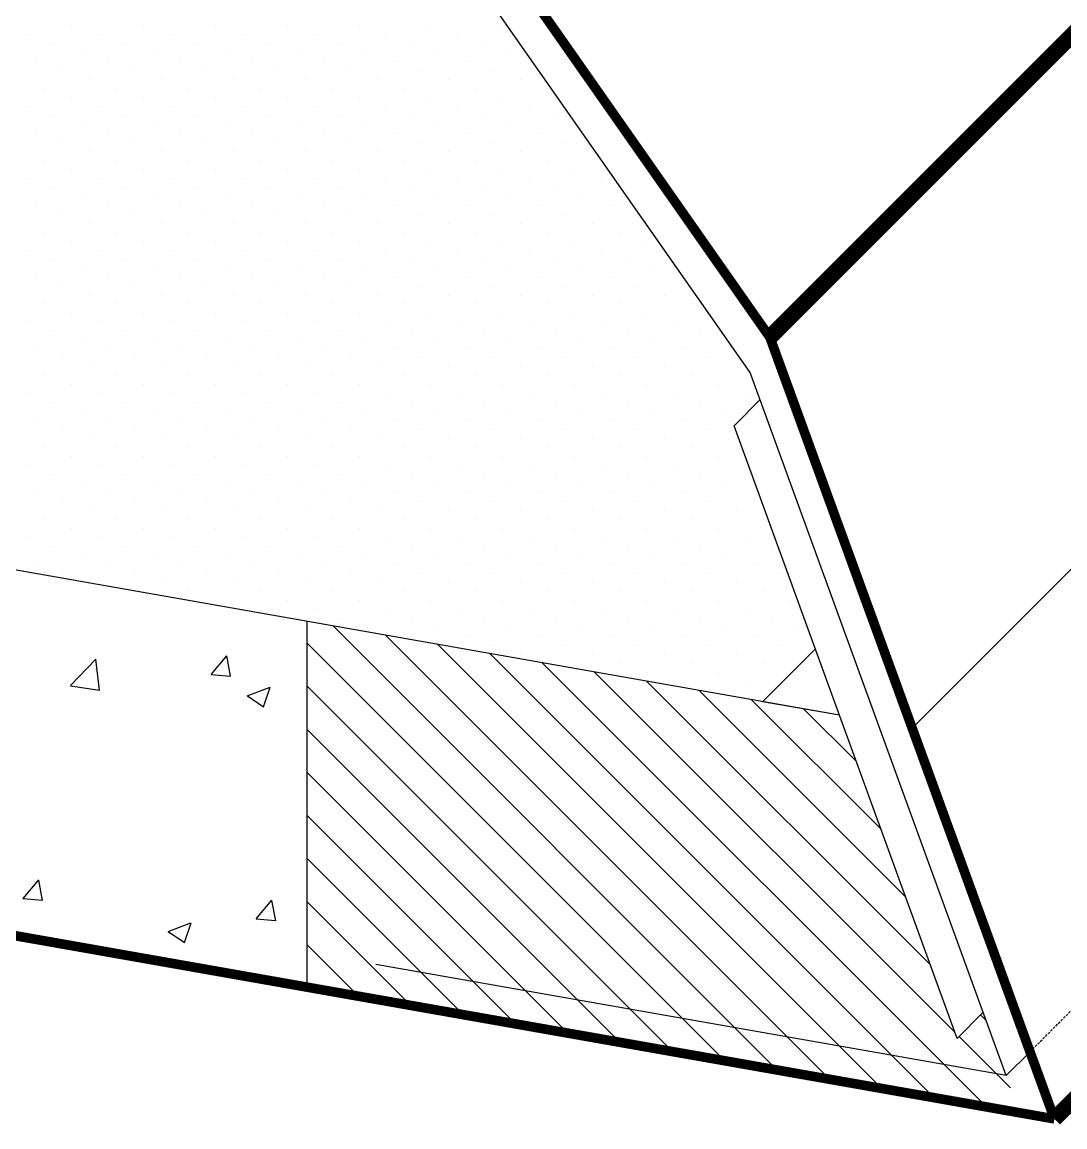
# Model space of a CAD drawing. Header units: millimetres. Extents: x -2888 to 18917, y -816 to 5133.
# Drawn here: x 17573.2 to 17680.7, y 2931.9 to 3045.8 of the extents above; entities that cross this region are included whole.
import ezdxf

# ---------------------------------------------------------------- set-up
doc = ezdxf.new("R2010")
doc.units = ezdxf.units.MM
doc.linetypes.add('NASCOSTA', pattern=[0.375, 0.25, -0.125])
doc.layers.add('GRI_R_254', color=254, linetype='Continuous')
doc.layers.add('SCRITTE', color=1, linetype='Continuous')

# ---------------------------------------------------------------- blocks, each defined once
blk = doc.blocks.new('*X48')
at = {"color": 0}
for p, q in [((39.892, 75.8691), (39.892, 75.8691)), ((40.0042, 75.8691), (40.0042, 75.8691)), ((40.1165, 75.8691), (40.1165, 75.8691)), ((40.2287, 75.8691), (40.2287, 75.8691)), ((40.341, 75.8691), (40.341, 75.8691)), ((40.4532, 75.8691), (40.4532, 75.8691)), ((40.5655, 75.8691), (40.5655, 75.8691)), ((39.8218, 75.8551), (39.8218, 75.8551)), ((39.8639, 75.8411), (39.8639, 75.8411)), ((39.9341, 75.8551), (39.9341, 75.8551)), ((39.9762, 75.8411), (39.9762, 75.8411)), ((40.0463, 75.8551), (40.0463, 75.8551)), ((40.0884, 75.8411), (40.0884, 75.8411)), ((40.1586, 75.8551), (40.1586, 75.8551)), ((40.2007, 75.8411), (40.2007, 75.8411)), ((40.2708, 75.8551), (40.2708, 75.8551)), ((40.3129, 75.8411), (40.3129, 75.8411)), ((40.3831, 75.8551), (40.3831, 75.8551)), ((40.4252, 75.8411), (40.4252, 75.8411)), ((40.4953, 75.8551), (40.4953, 75.8551)), ((40.5374, 75.8411), (40.5374, 75.8411)), ((39.906, 75.827), (39.906, 75.827)), ((40.0183, 75.827), (40.0183, 75.827)), ((40.1305, 75.827), (40.1305, 75.827)), ((40.2428, 75.827), (40.2428, 75.827)), ((40.355, 75.827), (40.355, 75.827)), ((40.4673, 75.827), (40.4673, 75.827)), ((40.5795, 75.827), (40.5795, 75.827)), ((39.8359, 75.813), (39.8359, 75.813)), ((39.9481, 75.813), (39.9481, 75.813)), ((40.0604, 75.813), (40.0604, 75.813)), ((40.1726, 75.813), (40.1726, 75.813)), ((40.2849, 75.813), (40.2849, 75.813)), ((40.3971, 75.813), (40.3971, 75.813)), ((40.5094, 75.813), (40.5094, 75.813)), ((39.8779, 75.799), (39.8779, 75.799)), ((39.9902, 75.799), (39.9902, 75.799)), ((40.1025, 75.799), (40.1025, 75.799)), ((40.2147, 75.799), (40.2147, 75.799)), ((40.327, 75.799), (40.327, 75.799)), ((40.4392, 75.799), (40.4392, 75.799)), ((40.5515, 75.799), (40.5515, 75.799)), ((39.8499, 75.7709), (39.8499, 75.7709)), ((39.92, 75.7849), (39.92, 75.7849)), ((39.9621, 75.7709), (39.9621, 75.7709)), ((40.0323, 75.7849), (40.0323, 75.7849)), ((40.0744, 75.7709), (40.0744, 75.7709)), ((40.1446, 75.7849), (40.1446, 75.7849)), ((40.1866, 75.7709), (40.1866, 75.7709)), ((40.2568, 75.7849), (40.2568, 75.7849)), ((40.2989, 75.7709), (40.2989, 75.7709)), ((40.3691, 75.7849), (40.3691, 75.7849)), ((40.4112, 75.7709), (40.4112, 75.7709)), ((40.4813, 75.7849), (40.4813, 75.7849)), ((40.5234, 75.7709), (40.5234, 75.7709)), ((40.5936, 75.7849), (40.5936, 75.7849)), ((40.6357, 75.7709), (40.6357, 75.7709)), ((39.892, 75.7569), (39.892, 75.7569)), ((40.0042, 75.7569), (40.0042, 75.7569)), ((40.1165, 75.7569), (40.1165, 75.7569)), ((40.2287, 75.7569), (40.2287, 75.7569)), ((40.341, 75.7569), (40.341, 75.7569)), ((40.4532, 75.7569), (40.4532, 75.7569)), ((40.5655, 75.7569), (40.5655, 75.7569)), ((39.8218, 75.7428), (39.8218, 75.7428)), ((39.9341, 75.7428), (39.9341, 75.7428)), ((40.0463, 75.7428), (40.0463, 75.7428)), ((40.1586, 75.7428), (40.1586, 75.7428)), ((40.2708, 75.7428), (40.2708, 75.7428)), ((40.3831, 75.7428), (40.3831, 75.7428)), ((40.4953, 75.7428), (40.4953, 75.7428)), ((40.6076, 75.7428), (40.6076, 75.7428)), ((39.8639, 75.7288), (39.8639, 75.7288)), ((39.9762, 75.7288), (39.9762, 75.7288)), ((40.0884, 75.7288), (40.0884, 75.7288)), ((40.2007, 75.7288), (40.2007, 75.7288)), ((40.3129, 75.7288), (40.3129, 75.7288)), ((40.4252, 75.7288), (40.4252, 75.7288)), ((40.5374, 75.7288), (40.5374, 75.7288)), ((40.6497, 75.7288), (40.6497, 75.7288)), ((39.8359, 75.7008), (39.8359, 75.7008)), ((39.906, 75.7148), (39.906, 75.7148)), ((39.9481, 75.7008), (39.9481, 75.7008)), ((40.0183, 75.7148), (40.0183, 75.7148)), ((40.0604, 75.7008), (40.0604, 75.7008)), ((40.1305, 75.7148), (40.1305, 75.7148)), ((40.1726, 75.7008), (40.1726, 75.7008)), ((40.2428, 75.7148), (40.2428, 75.7148)), ((40.2849, 75.7008), (40.2849, 75.7008)), ((40.355, 75.7148), (40.355, 75.7148)), ((40.3971, 75.7008), (40.3971, 75.7008)), ((40.4673, 75.7148), (40.4673, 75.7148)), ((40.5094, 75.7008), (40.5094, 75.7008)), ((40.5795, 75.7148), (40.5795, 75.7148)), ((40.6216, 75.7008), (40.6216, 75.7008)), ((39.8779, 75.6867), (39.8779, 75.6867)), ((39.9902, 75.6867), (39.9902, 75.6867)), ((40.1025, 75.6867), (40.1025, 75.6867)), ((40.2147, 75.6867), (40.2147, 75.6867)), ((40.327, 75.6867), (40.327, 75.6867)), ((40.4392, 75.6867), (40.4392, 75.6867)), ((40.5515, 75.6867), (40.5515, 75.6867)), ((40.6637, 75.6867), (40.6637, 75.6867)), ((39.92, 75.6727), (39.92, 75.6727)), ((40.0323, 75.6727), (40.0323, 75.6727)), ((40.1446, 75.6727), (40.1446, 75.6727)), ((40.2568, 75.6727), (40.2568, 75.6727)), ((40.3691, 75.6727), (40.3691, 75.6727)), ((40.4813, 75.6727), (40.4813, 75.6727)), ((40.5936, 75.6727), (40.5936, 75.6727)), ((40.7058, 75.6727), (40.7058, 75.6727)), ((39.8499, 75.6587), (39.8499, 75.6587)), ((39.9621, 75.6587), (39.9621, 75.6587)), ((40.0744, 75.6587), (40.0744, 75.6587)), ((40.1866, 75.6587), (40.1866, 75.6587)), ((40.2989, 75.6587), (40.2989, 75.6587)), ((40.4112, 75.6587), (40.4112, 75.6587)), ((40.5234, 75.6587), (40.5234, 75.6587)), ((40.6357, 75.6587), (40.6357, 75.6587)), ((39.892, 75.6446), (39.892, 75.6446)), ((40.0042, 75.6446), (40.0042, 75.6446)), ((40.1165, 75.6446), (40.1165, 75.6446)), ((40.2287, 75.6446), (40.2287, 75.6446)), ((40.341, 75.6446), (40.341, 75.6446)), ((40.4532, 75.6446), (40.4532, 75.6446)), ((40.5655, 75.6446), (40.5655, 75.6446)), ((40.6778, 75.6446), (40.6778, 75.6446)), ((39.8218, 75.6306), (39.8218, 75.6306)), ((39.8639, 75.6166), (39.8639, 75.6166)), ((39.9341, 75.6306), (39.9341, 75.6306)), ((39.9762, 75.6166), (39.9762, 75.6166)), ((40.0463, 75.6306), (40.0463, 75.6306)), ((40.0884, 75.6166), (40.0884, 75.6166)), ((40.1586, 75.6306), (40.1586, 75.6306)), ((40.2007, 75.6166), (40.2007, 75.6166)), ((40.2708, 75.6306), (40.2708, 75.6306)), ((40.3129, 75.6166), (40.3129, 75.6166)), ((40.3831, 75.6306), (40.3831, 75.6306)), ((40.4252, 75.6166), (40.4252, 75.6166)), ((40.4953, 75.6306), (40.4953, 75.6306)), ((40.5374, 75.6166), (40.5374, 75.6166)), ((40.6076, 75.6306), (40.6076, 75.6306)), ((40.6497, 75.6166), (40.6497, 75.6166)), ((40.7198, 75.6306), (40.7198, 75.6306)), ((39.906, 75.6025), (39.906, 75.6025)), ((40.0183, 75.6025), (40.0183, 75.6025)), ((40.1305, 75.6025), (40.1305, 75.6025)), ((40.2428, 75.6025), (40.2428, 75.6025)), ((40.355, 75.6025), (40.355, 75.6025)), ((40.4673, 75.6025), (40.4673, 75.6025)), ((40.5795, 75.6025), (40.5795, 75.6025)), ((40.6918, 75.6025), (40.6918, 75.6025)), ((39.8359, 75.5885), (39.8359, 75.5885)), ((39.9481, 75.5885), (39.9481, 75.5885)), ((40.0604, 75.5885), (40.0604, 75.5885)), ((40.1726, 75.5885), (40.1726, 75.5885)), ((40.2849, 75.5885), (40.2849, 75.5885)), ((40.3971, 75.5885), (40.3971, 75.5885)), ((40.5094, 75.5885), (40.5094, 75.5885)), ((40.6216, 75.5885), (40.6216, 75.5885)), ((40.7339, 75.5885), (40.7339, 75.5885)), ((39.8779, 75.5745), (39.8779, 75.5745)), ((39.9902, 75.5745), (39.9902, 75.5745)), ((40.1025, 75.5745), (40.1025, 75.5745)), ((40.2147, 75.5745), (40.2147, 75.5745)), ((40.327, 75.5745), (40.327, 75.5745)), ((40.4392, 75.5745), (40.4392, 75.5745)), ((40.5515, 75.5745), (40.5515, 75.5745)), ((40.6637, 75.5745), (40.6637, 75.5745)), ((40.776, 75.5745), (40.776, 75.5745)), ((39.8499, 75.5464), (39.8499, 75.5464)), ((39.92, 75.5604), (39.92, 75.5604)), ((39.9621, 75.5464), (39.9621, 75.5464)), ((40.0323, 75.5604), (40.0323, 75.5604)), ((40.0744, 75.5464), (40.0744, 75.5464)), ((40.1446, 75.5604), (40.1446, 75.5604)), ((40.1866, 75.5464), (40.1866, 75.5464)), ((40.2568, 75.5604), (40.2568, 75.5604)), ((40.2989, 75.5464), (40.2989, 75.5464)), ((40.3691, 75.5604), (40.3691, 75.5604)), ((40.4112, 75.5464), (40.4112, 75.5464)), ((40.4813, 75.5604), (40.4813, 75.5604)), ((40.5234, 75.5464), (40.5234, 75.5464)), ((40.5936, 75.5604), (40.5936, 75.5604)), ((40.6357, 75.5464), (40.6357, 75.5464)), ((40.7058, 75.5604), (40.7058, 75.5604)), ((40.7479, 75.5464), (40.7479, 75.5464)), ((39.892, 75.5324), (39.892, 75.5324)), ((40.0042, 75.5324), (40.0042, 75.5324)), ((40.1165, 75.5324), (40.1165, 75.5324)), ((40.2287, 75.5324), (40.2287, 75.5324)), ((40.341, 75.5324), (40.341, 75.5324)), ((40.4532, 75.5324), (40.4532, 75.5324)), ((40.5655, 75.5324), (40.5655, 75.5324)), ((40.6778, 75.5324), (40.6778, 75.5324)), ((40.79, 75.5324), (40.79, 75.5324)), ((39.8218, 75.5183), (39.8218, 75.5183)), ((39.9341, 75.5183), (39.9341, 75.5183)), ((40.0463, 75.5183), (40.0463, 75.5183)), ((40.1586, 75.5183), (40.1586, 75.5183)), ((40.2708, 75.5183), (40.2708, 75.5183)), ((40.3831, 75.5183), (40.3831, 75.5183)), ((40.4953, 75.5183), (40.4953, 75.5183)), ((40.6076, 75.5183), (40.6076, 75.5183)), ((40.7198, 75.5183), (40.7198, 75.5183)), ((39.8639, 75.5043), (39.8639, 75.5043)), ((39.9762, 75.5043), (39.9762, 75.5043)), ((40.0884, 75.5043), (40.0884, 75.5043)), ((40.2007, 75.5043), (40.2007, 75.5043)), ((40.3129, 75.5043), (40.3129, 75.5043)), ((40.4252, 75.5043), (40.4252, 75.5043)), ((40.5374, 75.5043), (40.5374, 75.5043)), ((40.6497, 75.5043), (40.6497, 75.5043)), ((40.7619, 75.5043), (40.7619, 75.5043)), ((39.8359, 75.4762), (39.8359, 75.4762)), ((39.906, 75.4903), (39.906, 75.4903)), ((39.9481, 75.4762), (39.9481, 75.4762)), ((40.0183, 75.4903), (40.0183, 75.4903)), ((40.0604, 75.4762), (40.0604, 75.4762)), ((40.1305, 75.4903), (40.1305, 75.4903)), ((40.1726, 75.4762), (40.1726, 75.4762)), ((40.2428, 75.4903), (40.2428, 75.4903)), ((40.2849, 75.4762), (40.2849, 75.4762)), ((40.355, 75.4903), (40.355, 75.4903)), ((40.3971, 75.4762), (40.3971, 75.4762)), ((40.4673, 75.4903), (40.4673, 75.4903)), ((40.5094, 75.4762), (40.5094, 75.4762)), ((40.5795, 75.4903), (40.5795, 75.4903)), ((40.6216, 75.4762), (40.6216, 75.4762)), ((40.6918, 75.4903), (40.6918, 75.4903)), ((40.7339, 75.4762), (40.7339, 75.4762)), ((40.804, 75.4903), (40.804, 75.4903)), ((40.8461, 75.4762), (40.8461, 75.4762)), ((39.8779, 75.4622), (39.8779, 75.4622)), ((39.9902, 75.4622), (39.9902, 75.4622)), ((40.1025, 75.4622), (40.1025, 75.4622)), ((40.2147, 75.4622), (40.2147, 75.4622)), ((40.327, 75.4622), (40.327, 75.4622)), ((40.4392, 75.4622), (40.4392, 75.4622)), ((40.5515, 75.4622), (40.5515, 75.4622)), ((40.6637, 75.4622), (40.6637, 75.4622)), ((40.776, 75.4622), (40.776, 75.4622)), ((39.92, 75.4482), (39.92, 75.4482)), ((40.0323, 75.4482), (40.0323, 75.4482)), ((40.1446, 75.4482), (40.1446, 75.4482)), ((40.2568, 75.4482), (40.2568, 75.4482)), ((40.3691, 75.4482), (40.3691, 75.4482)), ((40.4813, 75.4482), (40.4813, 75.4482)), ((40.5936, 75.4482), (40.5936, 75.4482)), ((40.7058, 75.4482), (40.7058, 75.4482)), ((40.8181, 75.4482), (40.8181, 75.4482)), ((39.8499, 75.4342), (39.8499, 75.4342)), ((39.9621, 75.4342), (39.9621, 75.4342)), ((40.0744, 75.4342), (40.0744, 75.4342)), ((40.1866, 75.4342), (40.1866, 75.4342)), ((40.2989, 75.4342), (40.2989, 75.4342)), ((40.4112, 75.4342), (40.4112, 75.4342)), ((40.5234, 75.4342), (40.5234, 75.4342)), ((40.6357, 75.4342), (40.6357, 75.4342)), ((40.7479, 75.4342), (40.7479, 75.4342)), ((40.8602, 75.4342), (40.8602, 75.4342)), ((39.892, 75.4201), (39.892, 75.4201)), ((40.0042, 75.4201), (40.0042, 75.4201)), ((40.1165, 75.4201), (40.1165, 75.4201)), ((40.2287, 75.4201), (40.2287, 75.4201)), ((40.341, 75.4201), (40.341, 75.4201)), ((40.4532, 75.4201), (40.4532, 75.4201)), ((40.5655, 75.4201), (40.5655, 75.4201)), ((40.6778, 75.4201), (40.6778, 75.4201)), ((40.79, 75.4201), (40.79, 75.4201)), ((39.8218, 75.4061), (39.8218, 75.4061)), ((39.8639, 75.3921), (39.8639, 75.3921)), ((39.9341, 75.4061), (39.9341, 75.4061)), ((39.9762, 75.3921), (39.9762, 75.3921)), ((40.0463, 75.4061), (40.0463, 75.4061)), ((40.0884, 75.3921), (40.0884, 75.3921)), ((40.1586, 75.4061), (40.1586, 75.4061)), ((40.2007, 75.3921), (40.2007, 75.3921)), ((40.2708, 75.4061), (40.2708, 75.4061)), ((40.3129, 75.3921), (40.3129, 75.3921)), ((40.3831, 75.4061), (40.3831, 75.4061)), ((40.4252, 75.3921), (40.4252, 75.3921)), ((40.4953, 75.4061), (40.4953, 75.4061)), ((40.5374, 75.3921), (40.5374, 75.3921)), ((40.6076, 75.4061), (40.6076, 75.4061)), ((40.6497, 75.3921), (40.6497, 75.3921)), ((40.7198, 75.4061), (40.7198, 75.4061)), ((40.7619, 75.3921), (40.7619, 75.3921)), ((40.8321, 75.4061), (40.8321, 75.4061)), ((40.8742, 75.3921), (40.8742, 75.3921)), ((39.906, 75.378), (39.906, 75.378)), ((40.0183, 75.378), (40.0183, 75.378)), ((40.1305, 75.378), (40.1305, 75.378)), ((40.2428, 75.378), (40.2428, 75.378)), ((40.355, 75.378), (40.355, 75.378)), ((40.4673, 75.378), (40.4673, 75.378)), ((40.5795, 75.378), (40.5795, 75.378)), ((40.6918, 75.378), (40.6918, 75.378)), ((40.804, 75.378), (40.804, 75.378)), ((40.9163, 75.378), (40.9163, 75.378)), ((39.8359, 75.364), (39.8359, 75.364)), ((39.9481, 75.364), (39.9481, 75.364)), ((40.0604, 75.364), (40.0604, 75.364)), ((40.1726, 75.364), (40.1726, 75.364)), ((40.2849, 75.364), (40.2849, 75.364)), ((40.3971, 75.364), (40.3971, 75.364)), ((40.5094, 75.364), (40.5094, 75.364)), ((40.6216, 75.364), (40.6216, 75.364)), ((40.7339, 75.364), (40.7339, 75.364)), ((40.8461, 75.364), (40.8461, 75.364)), ((39.8779, 75.35), (39.8779, 75.35)), ((39.9902, 75.35), (39.9902, 75.35)), ((40.1025, 75.35), (40.1025, 75.35)), ((40.2147, 75.35), (40.2147, 75.35)), ((40.327, 75.35), (40.327, 75.35)), ((40.4392, 75.35), (40.4392, 75.35)), ((40.5515, 75.35), (40.5515, 75.35)), ((40.6637, 75.35), (40.6637, 75.35)), ((40.776, 75.35), (40.776, 75.35)), ((40.8882, 75.35), (40.8882, 75.35)), ((39.8499, 75.3219), (39.8499, 75.3219)), ((39.92, 75.3359), (39.92, 75.3359)), ((39.9621, 75.3219), (39.9621, 75.3219)), ((40.0323, 75.3359), (40.0323, 75.3359)), ((40.0744, 75.3219), (40.0744, 75.3219)), ((40.1446, 75.3359), (40.1446, 75.3359)), ((40.1866, 75.3219), (40.1866, 75.3219)), ((40.2568, 75.3359), (40.2568, 75.3359)), ((40.2989, 75.3219), (40.2989, 75.3219)), ((40.3691, 75.3359), (40.3691, 75.3359)), ((40.4112, 75.3219), (40.4112, 75.3219)), ((40.4813, 75.3359), (40.4813, 75.3359)), ((40.5234, 75.3219), (40.5234, 75.3219)), ((40.5936, 75.3359), (40.5936, 75.3359)), ((40.6357, 75.3219), (40.6357, 75.3219)), ((40.7058, 75.3359), (40.7058, 75.3359)), ((40.7479, 75.3219), (40.7479, 75.3219)), ((40.8181, 75.3359), (40.8181, 75.3359)), ((40.8602, 75.3219), (40.8602, 75.3219)), ((40.9303, 75.3359), (40.9303, 75.3359)), ((39.892, 75.3079), (39.892, 75.3079)), ((40.0042, 75.3079), (40.0042, 75.3079)), ((40.1165, 75.3079), (40.1165, 75.3079)), ((40.2287, 75.3079), (40.2287, 75.3079)), ((40.341, 75.3079), (40.341, 75.3079)), ((40.4532, 75.3079), (40.4532, 75.3079)), ((40.5655, 75.3079), (40.5655, 75.3079)), ((40.6778, 75.3079), (40.6778, 75.3079)), ((40.79, 75.3079), (40.79, 75.3079)), ((40.9023, 75.3079), (40.9023, 75.3079)), ((39.8218, 75.2938), (39.8218, 75.2938)), ((39.9341, 75.2938), (39.9341, 75.2938)), ((40.0463, 75.2938), (40.0463, 75.2938)), ((40.1586, 75.2938), (40.1586, 75.2938)), ((40.2708, 75.2938), (40.2708, 75.2938)), ((40.3831, 75.2938), (40.3831, 75.2938)), ((40.4953, 75.2938), (40.4953, 75.2938)), ((40.6076, 75.2938), (40.6076, 75.2938)), ((40.7198, 75.2938), (40.7198, 75.2938)), ((40.8321, 75.2938), (40.8321, 75.2938)), ((40.9444, 75.2938), (40.9444, 75.2938)), ((39.8639, 75.2798), (39.8639, 75.2798)), ((39.9762, 75.2798), (39.9762, 75.2798)), ((40.0884, 75.2798), (40.0884, 75.2798)), ((40.2007, 75.2798), (40.2007, 75.2798)), ((40.3129, 75.2798), (40.3129, 75.2798)), ((40.4252, 75.2798), (40.4252, 75.2798)), ((40.5374, 75.2798), (40.5374, 75.2798)), ((40.6497, 75.2798), (40.6497, 75.2798)), ((40.7619, 75.2798), (40.7619, 75.2798)), ((40.8742, 75.2798), (40.8742, 75.2798)), ((39.8359, 75.2517), (39.8359, 75.2517)), ((39.906, 75.2658), (39.906, 75.2658)), ((39.9481, 75.2517), (39.9481, 75.2517)), ((40.0183, 75.2658), (40.0183, 75.2658)), ((40.0604, 75.2517), (40.0604, 75.2517)), ((40.1305, 75.2658), (40.1305, 75.2658)), ((40.1726, 75.2517), (40.1726, 75.2517)), ((40.2428, 75.2658), (40.2428, 75.2658)), ((40.2849, 75.2517), (40.2849, 75.2517)), ((40.355, 75.2658), (40.355, 75.2658)), ((40.3971, 75.2517), (40.3971, 75.2517)), ((40.4673, 75.2658), (40.4673, 75.2658)), ((40.5094, 75.2517), (40.5094, 75.2517)), ((40.5795, 75.2658), (40.5795, 75.2658)), ((40.6216, 75.2517), (40.6216, 75.2517)), ((40.6918, 75.2658), (40.6918, 75.2658)), ((40.7339, 75.2517), (40.7339, 75.2517)), ((40.804, 75.2658), (40.804, 75.2658)), ((40.8461, 75.2517), (40.8461, 75.2517)), ((40.9163, 75.2658), (40.9163, 75.2658)), ((39.8779, 75.2377), (39.8779, 75.2377)), ((39.9902, 75.2377), (39.9902, 75.2377)), ((40.1025, 75.2377), (40.1025, 75.2377)), ((40.2147, 75.2377), (40.2147, 75.2377)), ((40.327, 75.2377), (40.327, 75.2377)), ((40.4392, 75.2377), (40.4392, 75.2377)), ((40.5515, 75.2377), (40.5515, 75.2377)), ((40.6637, 75.2377), (40.6637, 75.2377)), ((40.776, 75.2377), (40.776, 75.2377)), ((40.8882, 75.2377), (40.8882, 75.2377)), ((39.92, 75.2237), (39.92, 75.2237)), ((40.0323, 75.2237), (40.0323, 75.2237)), ((40.1446, 75.2237), (40.1446, 75.2237)), ((40.2568, 75.2237), (40.2568, 75.2237)), ((40.3691, 75.2237), (40.3691, 75.2237)), ((40.4813, 75.2237), (40.4813, 75.2237)), ((40.5936, 75.2237), (40.5936, 75.2237)), ((40.7058, 75.2237), (40.7058, 75.2237)), ((40.8181, 75.2237), (40.8181, 75.2237)), ((40.9303, 75.2237), (40.9303, 75.2237)), ((39.8499, 75.2096), (39.8499, 75.2096)), ((39.9621, 75.2096), (39.9621, 75.2096)), ((40.0744, 75.2096), (40.0744, 75.2096)), ((40.1866, 75.2096), (40.1866, 75.2096)), ((40.2989, 75.2096), (40.2989, 75.2096)), ((40.4112, 75.2096), (40.4112, 75.2096)), ((40.5234, 75.2096), (40.5234, 75.2096)), ((40.6357, 75.2096), (40.6357, 75.2096)), ((40.7479, 75.2096), (40.7479, 75.2096)), ((40.8602, 75.2096), (40.8602, 75.2096)), ((39.892, 75.1956), (39.892, 75.1956)), ((40.0042, 75.1956), (40.0042, 75.1956)), ((40.1165, 75.1956), (40.1165, 75.1956)), ((40.2287, 75.1956), (40.2287, 75.1956)), ((40.341, 75.1956), (40.341, 75.1956)), ((40.4532, 75.1956), (40.4532, 75.1956)), ((40.5655, 75.1956), (40.5655, 75.1956)), ((40.6778, 75.1956), (40.6778, 75.1956)), ((40.79, 75.1956), (40.79, 75.1956)), ((40.9023, 75.1956), (40.9023, 75.1956)), ((39.8218, 75.1816), (39.8218, 75.1816)), ((39.8639, 75.1676), (39.8639, 75.1676)), ((39.9341, 75.1816), (39.9341, 75.1816)), ((39.9762, 75.1676), (39.9762, 75.1676)), ((40.0463, 75.1816), (40.0463, 75.1816)), ((40.0884, 75.1676), (40.0884, 75.1676)), ((40.1586, 75.1816), (40.1586, 75.1816)), ((40.2007, 75.1676), (40.2007, 75.1676)), ((40.2708, 75.1816), (40.2708, 75.1816)), ((40.3129, 75.1676), (40.3129, 75.1676)), ((40.3831, 75.1816), (40.3831, 75.1816)), ((40.4252, 75.1676), (40.4252, 75.1676)), ((40.4953, 75.1816), (40.4953, 75.1816)), ((40.5374, 75.1676), (40.5374, 75.1676)), ((40.6076, 75.1816), (40.6076, 75.1816)), ((40.6497, 75.1676), (40.6497, 75.1676)), ((40.7198, 75.1816), (40.7198, 75.1816)), ((40.7619, 75.1676), (40.7619, 75.1676)), ((40.8321, 75.1816), (40.8321, 75.1816)), ((40.8742, 75.1676), (40.8742, 75.1676)), ((40.9444, 75.1816), (40.9444, 75.1816)), ((39.906, 75.1535), (39.906, 75.1535)), ((40.0183, 75.1535), (40.0183, 75.1535)), ((40.1305, 75.1535), (40.1305, 75.1535)), ((40.2428, 75.1535), (40.2428, 75.1535)), ((40.355, 75.1535), (40.355, 75.1535)), ((40.4673, 75.1535), (40.4673, 75.1535)), ((40.5795, 75.1535), (40.5795, 75.1535)), ((40.6918, 75.1535), (40.6918, 75.1535)), ((40.804, 75.1535), (40.804, 75.1535)), ((40.9163, 75.1535), (40.9163, 75.1535)), ((39.8359, 75.1395), (39.8359, 75.1395)), ((39.9481, 75.1395), (39.9481, 75.1395)), ((40.0604, 75.1395), (40.0604, 75.1395)), ((40.1726, 75.1395), (40.1726, 75.1395)), ((40.2849, 75.1395), (40.2849, 75.1395)), ((40.3971, 75.1395), (40.3971, 75.1395)), ((40.5094, 75.1395), (40.5094, 75.1395)), ((40.6216, 75.1395), (40.6216, 75.1395)), ((40.7339, 75.1395), (40.7339, 75.1395)), ((40.8461, 75.1395), (40.8461, 75.1395)), ((40.9584, 75.1395), (40.9584, 75.1395)), ((39.8779, 75.1255), (39.8779, 75.1255)), ((39.9902, 75.1255), (39.9902, 75.1255)), ((40.1025, 75.1255), (40.1025, 75.1255)), ((40.2147, 75.1255), (40.2147, 75.1255)), ((40.327, 75.1255), (40.327, 75.1255)), ((40.4392, 75.1255), (40.4392, 75.1255)), ((40.5515, 75.1255), (40.5515, 75.1255)), ((40.6637, 75.1255), (40.6637, 75.1255)), ((40.776, 75.1255), (40.776, 75.1255)), ((40.8882, 75.1255), (40.8882, 75.1255)), ((39.8499, 75.0974), (39.8499, 75.0974)), ((39.92, 75.1114), (39.92, 75.1114)), ((39.9621, 75.0974), (39.9621, 75.0974)), ((40.0323, 75.1114), (40.0323, 75.1114)), ((40.0744, 75.0974), (40.0744, 75.0974)), ((40.1446, 75.1114), (40.1446, 75.1114)), ((40.1866, 75.0974), (40.1866, 75.0974)), ((40.2568, 75.1114), (40.2568, 75.1114)), ((40.2989, 75.0974), (40.2989, 75.0974)), ((40.3691, 75.1114), (40.3691, 75.1114)), ((40.4112, 75.0974), (40.4112, 75.0974)), ((40.4813, 75.1114), (40.4813, 75.1114)), ((40.5234, 75.0974), (40.5234, 75.0974)), ((40.5936, 75.1114), (40.5936, 75.1114)), ((40.6357, 75.0974), (40.6357, 75.0974)), ((40.7058, 75.1114), (40.7058, 75.1114)), ((40.7479, 75.0974), (40.7479, 75.0974)), ((40.8181, 75.1114), (40.8181, 75.1114)), ((40.8602, 75.0974), (40.8602, 75.0974)), ((40.9303, 75.1114), (40.9303, 75.1114)), ((40.9724, 75.0974), (40.9724, 75.0974)), ((39.892, 75.0834), (39.892, 75.0834)), ((40.0042, 75.0834), (40.0042, 75.0834)), ((40.1165, 75.0834), (40.1165, 75.0834)), ((40.2287, 75.0834), (40.2287, 75.0834)), ((40.341, 75.0834), (40.341, 75.0834)), ((40.4532, 75.0834), (40.4532, 75.0834)), ((40.5655, 75.0834), (40.5655, 75.0834)), ((40.6778, 75.0834), (40.6778, 75.0834)), ((40.79, 75.0834), (40.79, 75.0834)), ((40.9023, 75.0834), (40.9023, 75.0834)), ((39.8218, 75.0693), (39.8218, 75.0693)), ((39.9341, 75.0693), (39.9341, 75.0693)), ((40.0463, 75.0693), (40.0463, 75.0693)), ((40.1586, 75.0693), (40.1586, 75.0693)), ((40.2708, 75.0693), (40.2708, 75.0693)), ((40.3831, 75.0693), (40.3831, 75.0693)), ((40.4953, 75.0693), (40.4953, 75.0693)), ((40.6076, 75.0693), (40.6076, 75.0693)), ((40.7198, 75.0693), (40.7198, 75.0693)), ((40.8321, 75.0693), (40.8321, 75.0693)), ((40.9444, 75.0693), (40.9444, 75.0693)), ((39.8639, 75.0553), (39.8639, 75.0553)), ((39.9762, 75.0553), (39.9762, 75.0553)), ((40.0884, 75.0553), (40.0884, 75.0553)), ((40.2007, 75.0553), (40.2007, 75.0553)), ((40.3129, 75.0553), (40.3129, 75.0553)), ((40.4252, 75.0553), (40.4252, 75.0553)), ((40.5374, 75.0553), (40.5374, 75.0553)), ((40.6497, 75.0553), (40.6497, 75.0553)), ((40.7619, 75.0553), (40.7619, 75.0553)), ((40.8742, 75.0553), (40.8742, 75.0553)), ((40.9865, 75.0553), (40.9865, 75.0553)), ((39.8359, 75.0272), (39.8359, 75.0272)), ((39.906, 75.0413), (39.906, 75.0413)), ((39.9481, 75.0272), (39.9481, 75.0272)), ((40.0183, 75.0413), (40.0183, 75.0413)), ((40.0604, 75.0272), (40.0604, 75.0272)), ((40.1305, 75.0413), (40.1305, 75.0413)), ((40.1726, 75.0272), (40.1726, 75.0272)), ((40.2428, 75.0413), (40.2428, 75.0413)), ((40.2849, 75.0272), (40.2849, 75.0272)), ((40.355, 75.0413), (40.355, 75.0413)), ((40.3971, 75.0272), (40.3971, 75.0272)), ((40.4673, 75.0413), (40.4673, 75.0413)), ((40.5094, 75.0272), (40.5094, 75.0272)), ((40.5795, 75.0413), (40.5795, 75.0413)), ((40.6216, 75.0272), (40.6216, 75.0272)), ((40.6918, 75.0413), (40.6918, 75.0413)), ((40.7339, 75.0272), (40.7339, 75.0272)), ((40.804, 75.0413), (40.804, 75.0413)), ((40.8461, 75.0272), (40.8461, 75.0272)), ((40.9163, 75.0413), (40.9163, 75.0413)), ((40.9584, 75.0272), (40.9584, 75.0272)), ((39.8779, 75.0132), (39.8779, 75.0132)), ((39.9902, 75.0132), (39.9902, 75.0132)), ((40.1025, 75.0132), (40.1025, 75.0132)), ((40.2147, 75.0132), (40.2147, 75.0132)), ((40.327, 75.0132), (40.327, 75.0132)), ((40.4392, 75.0132), (40.4392, 75.0132)), ((40.5515, 75.0132), (40.5515, 75.0132)), ((40.6637, 75.0132), (40.6637, 75.0132)), ((40.776, 75.0132), (40.776, 75.0132)), ((40.8882, 75.0132), (40.8882, 75.0132)), ((41.0005, 75.0132), (41.0005, 75.0132)), ((39.92, 74.9992), (39.92, 74.9992)), ((40.0323, 74.9992), (40.0323, 74.9992)), ((40.1446, 74.9992), (40.1446, 74.9992)), ((40.2568, 74.9992), (40.2568, 74.9992)), ((40.3691, 74.9992), (40.3691, 74.9992)), ((40.4813, 74.9992), (40.4813, 74.9992)), ((40.5936, 74.9992), (40.5936, 74.9992)), ((40.7058, 74.9992), (40.7058, 74.9992)), ((40.8181, 74.9992), (40.8181, 74.9992)), ((40.9303, 74.9992), (40.9303, 74.9992)), ((40.0744, 74.9851), (40.0744, 74.9851)), ((40.1866, 74.9851), (40.1866, 74.9851)), ((40.2989, 74.9851), (40.2989, 74.9851)), ((40.4112, 74.9851), (40.4112, 74.9851)), ((40.5234, 74.9851), (40.5234, 74.9851)), ((40.6357, 74.9851), (40.6357, 74.9851)), ((40.7479, 74.9851), (40.7479, 74.9851)), ((40.8602, 74.9851), (40.8602, 74.9851)), ((40.9724, 74.9851), (40.9724, 74.9851)), ((40.1165, 74.9711), (40.1165, 74.9711)), ((40.2287, 74.9711), (40.2287, 74.9711)), ((40.341, 74.9711), (40.341, 74.9711)), ((40.4532, 74.9711), (40.4532, 74.9711)), ((40.5655, 74.9711), (40.5655, 74.9711)), ((40.6778, 74.9711), (40.6778, 74.9711)), ((40.79, 74.9711), (40.79, 74.9711)), ((40.9023, 74.9711), (40.9023, 74.9711)), ((41.0145, 74.9711), (41.0145, 74.9711)), ((40.1586, 74.9571), (40.1586, 74.9571)), ((40.2708, 74.9571), (40.2708, 74.9571)), ((40.3129, 74.943), (40.3129, 74.943)), ((40.3831, 74.9571), (40.3831, 74.9571)), ((40.4252, 74.943), (40.4252, 74.943)), ((40.4953, 74.9571), (40.4953, 74.9571)), ((40.5374, 74.943), (40.5374, 74.943)), ((40.6076, 74.9571), (40.6076, 74.9571)), ((40.6497, 74.943), (40.6497, 74.943)), ((40.7198, 74.9571), (40.7198, 74.9571)), ((40.7619, 74.943), (40.7619, 74.943)), ((40.8321, 74.9571), (40.8321, 74.9571)), ((40.8742, 74.943), (40.8742, 74.943)), ((40.9444, 74.9571), (40.9444, 74.9571)), ((40.9865, 74.943), (40.9865, 74.943)), ((40.355, 74.929), (40.355, 74.929)), ((40.4673, 74.929), (40.4673, 74.929)), ((40.5795, 74.929), (40.5795, 74.929)), ((40.6918, 74.929), (40.6918, 74.929)), ((40.804, 74.929), (40.804, 74.929)), ((40.9163, 74.929), (40.9163, 74.929)), ((41.0285, 74.929), (41.0285, 74.929)), ((40.3971, 74.915), (40.3971, 74.915)), ((40.5094, 74.915), (40.5094, 74.915)), ((40.6216, 74.915), (40.6216, 74.915)), ((40.7339, 74.915), (40.7339, 74.915)), ((40.8461, 74.915), (40.8461, 74.915)), ((40.9584, 74.915), (40.9584, 74.915)), ((40.5515, 74.9009), (40.5515, 74.9009)), ((40.6637, 74.9009), (40.6637, 74.9009)), ((40.776, 74.9009), (40.776, 74.9009)), ((40.8882, 74.9009), (40.8882, 74.9009)), ((41.0005, 74.9009), (41.0005, 74.9009)), ((40.5936, 74.8869), (40.5936, 74.8869)), ((40.6357, 74.8729), (40.6357, 74.8729)), ((40.7058, 74.8869), (40.7058, 74.8869)), ((40.7479, 74.8729), (40.7479, 74.8729)), ((40.8181, 74.8869), (40.8181, 74.8869)), ((40.8602, 74.8729), (40.8602, 74.8729)), ((40.9303, 74.8869), (40.9303, 74.8869)), ((40.9724, 74.8729), (40.9724, 74.8729)), ((41.0426, 74.8869), (41.0426, 74.8869)), ((40.79, 74.8589), (40.79, 74.8589)), ((40.9023, 74.8589), (40.9023, 74.8589)), ((41.0145, 74.8589), (41.0145, 74.8589)), ((40.8321, 74.8448), (40.8321, 74.8448)), ((40.9444, 74.8448), (40.9444, 74.8448)), ((40.8742, 74.8308), (40.8742, 74.8308)), ((40.9865, 74.8308), (40.9865, 74.8308))]:
    blk.add_line(p, q, dxfattribs=at)

msp = doc.modelspace()

# ---------------------------------------------------------------- linework, layer by layer
for p, q in [((17650.292, 3013.2954, -4082152320.988), (18023.472, 3386.4755, -4082152320.988)), ((17664.9578, 2973.0012, -4082152320.988), (18034.535, 3342.5784, -4082152320.988)), ((17664.9578, 2973.0012, -4082152320.988), (18034.535, 3342.5784, -4082152320.988)), ((17679.6237, 2932.707, -4082152320.988), (17650.292, 3013.2954, -4082152320.988))]:
    msp.add_line(p, q)
at = {"linetype": 'NASCOSTA'}
msp.add_line((17677.1041, 2939.6296, -4082152320.988), (18046.6813, 3309.2068, -4082152320.988), dxfattribs=at)
at = {"color": 2}
msp.add_line((17679.6237, 2932.707, -4082152320.988), (18052.8038, 3305.8871, -4082152320.988), dxfattribs=at)
at = {"color": 3}
msp.add_line((17679.6237, 2932.707, -4082152320.988), (17159.8852, 3024.3509, -4082152320.988), dxfattribs=at)
at = {"color": 0}
for p, q in [((17602.5823, 2946.2915, -4082152320.988), (17602.5823, 2983.9997, -4082152320.988)), ((17651.0357, 2937.7479, -4082152320.988), (17605.2551, 2983.5284, -4082152320.988)), ((17656.43, 2936.7967, -4082152320.988), (17610.6494, 2982.5773, -4082152320.988)), ((17645.6413, 2938.699, -4082152320.988), (17602.5823, 2981.758, -4082152320.988)), ((17661.8243, 2935.8455, -4082152320.988), (17616.0438, 2981.6261, -4082152320.988)), ((17578.1985, 2977.3829, -4082152320.988), (17580.8088, 2980.1034, -4082152320.988)), ((17581.1801, 2976.9156, -4082152320.988), (17580.8098, 2980.0983, -4082152320.988)), ((17592.6873, 2978.5372, -4082152320.988), (17594.3029, 2980.4626, -4082152320.988)), ((17594.7015, 2978.3406, -4082152320.988), (17594.314, 2980.4413, -4082152320.988)), ((17667.2187, 2934.8944, -4082152320.988), (17621.4381, 2980.6749, -4082152320.988)), ((17672.613, 2933.9432, -4082152320.988), (17626.8325, 2979.7238, -4082152320.988)), ((17592.6839, 2978.5354, -4082152320.988), (17594.687, 2978.3601, -4082152320.988)), ((17669.3512, 2941.6482, -4082152320.988), (17632.2268, 2978.7726, -4082152320.988)), ((17666.8085, 2948.634, -4082152320.988), (17637.6212, 2977.8214, -4082152320.988)), ((17578.203, 2977.3723, -4082152320.988), (17581.1835, 2976.91, -4082152320.988)), ((17596.4217, 2976.3347, -4082152320.988), (17598.7682, 2977.2354, -4082152320.988)), ((17598.0924, 2975.2067, -4082152320.988), (17598.7719, 2977.2318, -4082152320.988)), ((17640.247, 2939.6502, -4082152320.988), (17602.5823, 2977.3149, -4082152320.988)), ((17664.2659, 2955.6198, -4082152320.988), (17643.0155, 2976.8702, -4082152320.988)), ((17596.4235, 2976.33, -4082152320.988), (17598.0905, 2975.2056, -4082152320.988)), ((17661.7233, 2962.6056, -4082152320.988), (17648.4098, 2975.9191, -4082152320.988)), ((17659.1807, 2969.5914, -4082152320.988), (17653.8042, 2974.9679, -4082152320.988)), ((17634.8526, 2940.6014, -4082152320.988), (17602.5823, 2972.8717, -4082152320.988)), ((17629.4583, 2941.5525, -4082152320.988), (17602.5823, 2968.4285, -4082152320.988)), ((17624.0639, 2942.5037, -4082152320.988), (17602.5823, 2963.9853, -4082152320.988)), ((17618.6696, 2943.4549, -4082152320.988), (17602.5823, 2959.5422, -4082152320.988)), ((17573.3, 2955.4323, -4082152320.988), (17574.9156, 2957.3577, -4082152320.988)), ((17575.314, 2955.2359, -4082152320.988), (17574.9266, 2957.3365, -4082152320.988)), ((17573.2966, 2955.4305, -4082152320.988), (17575.2997, 2955.2553, -4082152320.988)), ((17597.3373, 2953.3293, -4082152320.988), (17598.9529, 2955.2547, -4082152320.988)), ((17599.3512, 2953.1327, -4082152320.988), (17598.9637, 2955.2334, -4082152320.988)), ((17613.2753, 2944.406, -4082152320.988), (17602.5823, 2955.099, -4082152320.988)), ((17588.2676, 2952.033, -4082152320.988), (17590.6141, 2952.9337, -4082152320.988)), ((17589.9383, 2950.9051, -4082152320.988), (17590.6178, 2952.9302, -4082152320.988)), ((17597.3338, 2953.3275, -4082152320.988), (17599.3369, 2953.1523, -4082152320.988)), ((17588.2694, 2952.0284, -4082152320.988), (17589.9363, 2950.904, -4082152320.988)), ((17607.8809, 2945.3572, -4082152320.988), (17602.5823, 2950.6558, -4082152320.988)), ((17672.5807, 2942.8619, -4082152320.988), (17672.0119, 2943.4307, -4082152320.988)), ((17675.0907, 2935.9087, -4082152320.988), (17669.7903, 2941.2091, -4082152320.988))]:
    msp.add_line(p, q, dxfattribs=at)
at = {"color": 2, "const_width": 1.6492, "elevation": -4082152320.988, "flags": 128}
for points in [[(17650.292, 3013.2954), (18023.472, 3386.4755)], [(17679.6237, 2932.707), (18052.8038, 3305.8871)]]:
    msp.add_lwpolyline(points, dxfattribs=at)
at = {"color": 3, "const_width": 0.9895, "elevation": -4082152320.988, "flags": 128}
for points in [[(17679.6237, 2932.707), (17650.292, 3013.2954), (17574.6148, 3121.3736)], [(17159.8852, 3024.3509), (17679.6237, 2932.707)]]:
    msp.add_lwpolyline(points, dxfattribs=at)
at = {"layer": 'GRI_R_254'}
for p, q in [((17650.292, 3013.2954, -4082152320.988), (17574.6148, 3121.3736, -4082152320.988)), ((17648.262, 3009.6768, -4082152320.988), (17621.0419, 3048.5512, -4082152320.988)), ((17657.4583, 2974.3236, -4082152320.988), (17264.3625, 3043.637, -4082152320.988)), ((17674.6503, 2937.1757, -4082152320.988), (17648.262, 3009.6768, -4082152320.988)), ((17646.5936, 3004.1742, -4082152320.988), (17649.2852, 3006.8658, -4082152320.988)), ((17669.5855, 2941.0043, -4082152320.988), (17646.5936, 3004.1742, -4082152320.988)), ((17649.5358, 2975.7205, -4082152320.988), (17654.9715, 2981.1562, -4082152320.988)), ((17657.4583, 2974.3236, -4082152320.988), (17649.5358, 2975.7205, -4082152320.988)), ((17674.6503, 2937.1757, -4082152320.988), (17609.683, 2948.6312, -4082152320.988)), ((17674.6503, 2937.1757, -4082152320.988), (17609.683, 2948.6312, -4082152320.988)), ((17669.5855, 2941.0043, -4082152320.988), (17672.2771, 2943.6959, -4082152320.988)), ((17669.5855, 2941.0043, -4082152320.988), (17672.2771, 2943.6959, -4082152320.988)), ((17674.6503, 2937.1757, -4082152320.988), (17677.1041, 2939.6296, -4082152320.988)), ((17674.6503, 2937.1757, -4082152320.988), (17677.1041, 2939.6296, -4082152320.988))]:
    msp.add_line(p, q, dxfattribs=at)
at = {"layer": 'SCRITTE', "color": 3}
msp.add_line((17664.9578, 2973.0012, -4082152320.988), (17681.2845, 2989.3279, -4082152320.988), dxfattribs=at)

# ---------------------------------------------------------------- block references
at = {"layer": 'GRI_R_254', "color": 2, "xscale": 65.96954280000001, "yscale": 65.96954280000001, "zscale": 65.96954280000001}
msp.add_blockref('*X48', (14946.6602, -1959.6294, -4082152320.988), dxfattribs=at)

doc.saveas('drawing.dxf')
